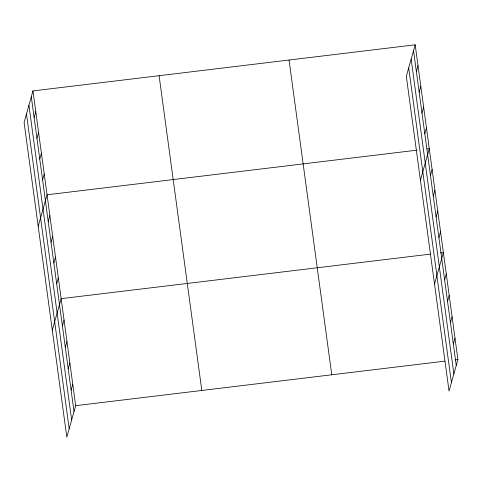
<?xml version="1.0" encoding="UTF-8"?>
<svg xmlns="http://www.w3.org/2000/svg" width="482" height="482" viewBox="0 0 482 482"><rect width="100%" height="100%" fill="white"/><g stroke="black" fill="none" stroke-linecap="round" stroke-linejoin="round"><path stroke-width="0.72" d="M32.957 90.917L24.1 122.428L66.817 437.192L75.674 405.675L32.957 90.917L415.183 44.808L457.9 359.572L449.043 391.083L406.326 76.325L415.183 44.808M34.126 117.578L35.776 111.691M36.939 138.352L38.596 132.466M39.759 159.126L41.416 153.234M42.579 179.9L44.236 174.008M38.199 226.299L47.055 194.782L416.96 150.167M48.218 221.449L49.875 215.556M51.038 242.223L52.695 236.331M53.857 262.997L55.514 257.105M56.677 283.771L58.334 277.879M52.291 330.17L61.154 298.653L430.33 254.122M62.401 325.946L64.058 320.06M65.305 347.347L66.962 341.461M68.209 368.754L69.866 362.868M71.113 390.155L72.77 384.268M416.352 71.475L418.002 65.582M419.165 92.249L420.822 86.356M421.985 113.023L423.642 107.131M424.805 133.797L426.462 127.905M420.425 180.196L429.281 148.679L427.106 148.944M430.444 175.34L432.101 169.453M433.264 196.114L434.921 190.227M436.083 216.888L437.74 211.002M438.903 237.662L440.56 231.776M434.517 284.067L443.374 252.55L440.476 252.899M444.627 279.843L446.284 273.957M447.531 301.244L449.188 295.358M450.435 322.651L452.092 316.764M453.339 344.052L454.996 338.165M75.674 405.675L444.85 361.145M455.002 359.921L457.9 359.572M413.532 50.7L456.243 365.458M411.152 59.153L453.869 373.912M408.706 67.872L451.417 382.63M289.049 60.027L331.767 374.785M159.096 75.698L201.807 390.462M31.306 96.804L74.017 411.562M28.926 105.257L71.643 420.021M26.48 113.975L69.191 428.733"/></g></svg>
